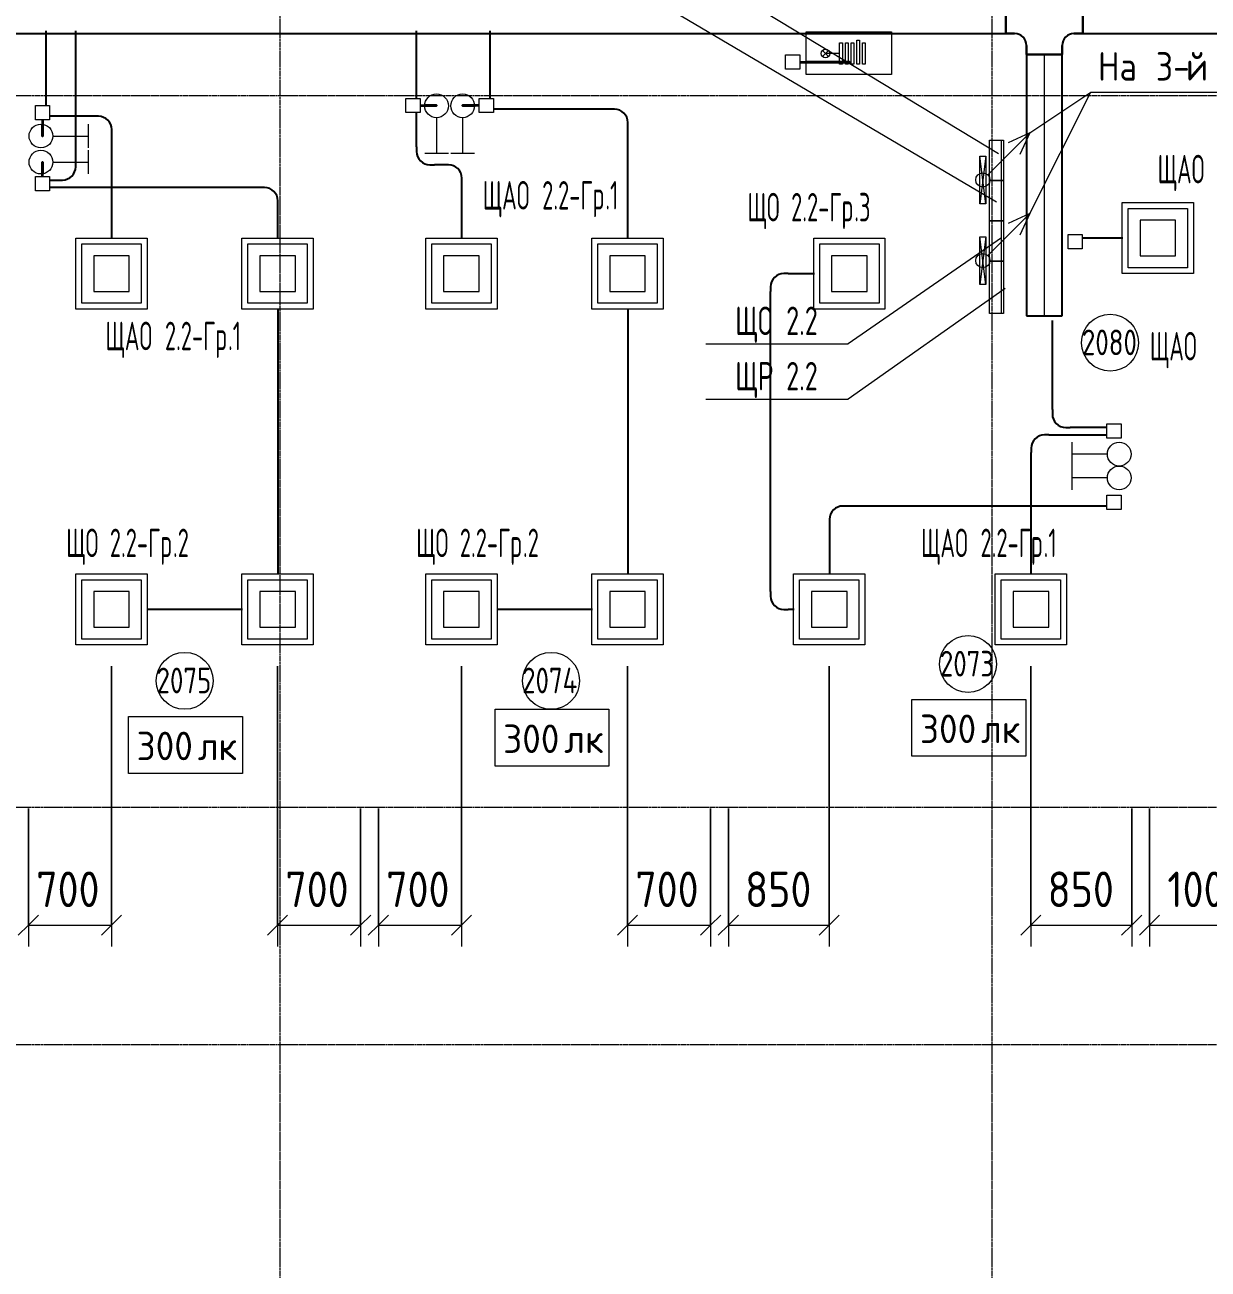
# Model space of a CAD drawing. Header units: millimetres. Extents: x -4730 to 98194, y -4296 to 93388.
# Drawn here: x 25350 to 35324, y 33109 to 43597 of the extents above; entities that cross this region are included whole.
import ezdxf

# ---------------------------------------------------------------- set-up
doc = ezdxf.new("R2010")
doc.units = ezdxf.units.MM
doc.linetypes.add('Линия сетки', pattern=[22.225, 12.7, -3.175, 3.175, -3.175])
for name, color, linetype, lineweight, true_color in [('Кабельные лотки', 5, 'Continuous', 25, 0x0000ff), ('Короба', 7, 'Continuous', 25, 0x008000), ('Соединительные детали кабельных лотков', 5, 'Continuous', 25, 0x0000ff), ('Соединительные детали коробов', 7, 'Continuous', 25, 0x008000), ('Типовые аннотации', 5, 'Continuous', 18, 0x0000ff), ('Уклон', 7, 'Continuous', 18, 0x007f00)]:
    doc.layers.add(name, color=color, linetype=linetype, lineweight=lineweight, true_color=true_color)
for name, color, linetype, lineweight in [('Марки помещений', 7, 'Continuous', 9), ('Марки силовых электроприборов', 7, 'Continuous', 9), ('Марки электрооборудования', 7, 'Continuous', 9), ('Осевая линия', 7, 'Continuous', 18), ('Оси', 7, 'Continuous', 9), ('Провода', 7, 'Continuous', 35), ('Размеры', 7, 'Continuous', 9), ('Размеры-120', 7, 'Continuous', 9), ('Текстовые примечания', 7, 'Continuous', 9), ('Тонкие линии', 7, 'Continuous', 9)]:
    doc.layers.add(name, color=color, linetype=linetype, lineweight=lineweight)
doc.styles.add('GOST Common', font='GOST_Common.ttf', dxfattribs={"width": 0.6, "height": 240})
doc.styles.add('GOST Common_1', font='GOST_Common.ttf', dxfattribs={"width": 0.7, "height": 240})
doc.styles.add('GOST Common_2', font='GOST_Common.ttf', dxfattribs={"height": 240})
doc.styles.add('GOST Common_3', font='GOST_Common.ttf', dxfattribs={"width": 0.9, "height": 300})
doc.styles.add('GOST Common_4', font='GOST_Common.ttf', dxfattribs={"width": 0.8, "height": 216})
doc.styles.add('GOST Common_5', font='GOST_Common.ttf', dxfattribs={"width": 0.9, "height": 240})
doc.dimstyles.new('ADSK_Проверочный', dxfattribs={"dimscale": 304.8, "dimtxt": 301.714499, "dimasz": 0.556693, "dimexe": 0.590551, "dimexo": 0.590551, "dimgap": 0.19685, "dimtad": 1, "dimdec": 3, "dimrnd": 0.001, "dimdsep": 46, "dimtxsty": 'GOST Common_3', "dimblk1": 'OBLIQUE', "dimblk2": 'OBLIQUE', "dimsah": 1, "dimcen": 0.09, "dimazin": 0, "dimtfac": 1, "dimtdec": 4, "dimtix": 1, "dimtmove": 0, "dimatfit": 3, "dimfxl": 1, "dimtvp": 1, "dimtolj": 1, "dimtzin": 0, "dimarcsym": 2})

# ---------------------------------------------------------------- blocks, each defined once
blk = doc.blocks.new('M_Горизонтальный тройник для канального - Радиус 100 мм-2474834-2-й этаж')
at = {"layer": 'Соединительные детали кабельных лотков'}
for p, q in [((325, 150), (-325, 150)), ((-325, 150), (-325, -150)), ((-325, -150), (-325, 150)), ((-325, 150), (325, 150)), ((-325, 150), (-325, 150)), ((325, -150), (325, 150)), ((325, 150), (325, -150)), ((325, 150), (325, 150)), ((-325, -150), (-250, -150)), ((-250, -150), (-325, -150)), ((-325, -150), (-325, -150)), ((250, -150), (325, -150)), ((325, -150), (250, -150)), ((325, -150), (325, -150)), ((-150, -250), (-150, -325)), ((-150, -325), (-150, -250)), ((150, -325), (150, -250)), ((150, -250), (150, -325)), ((-150, -325), (150, -325)), ((150, -325), (-150, -325)), ((-150, -325), (-150, -325)), ((150, -325), (150, -325))]:
    blk.add_line(p, q, dxfattribs=at)
for centre, start, end in [((-250, -250), 0, 90), ((-250, -250), 0, 90), ((250, -250), 90, 180), ((250, -250), 90, 180)]:
    blk.add_arc(centre, 100, start, end, dxfattribs=at)
blk = doc.blocks.new('M_Короб_ отвод - Плоский торец - ПВХ - Стандартная-2386742-2-й этаж')
at = {"layer": 'Соединительные детали коробов'}
for p, q in [((0, 111.95), (0, 150.05)), ((-150.05, 0), (-111.95, 0))]:
    blk.add_line(p, q, dxfattribs=at)
blk.add_arc((-111.95, 111.95), 111.95, 270, 0, dxfattribs=at)
blk = doc.blocks.new('DIMBLOCK126-2-й этаж')
at = {"layer": 'Размеры-120'}
for p, q in [((26080, 38192), (26080, 35828)), ((26080, 36008), (26080, 38192)), ((25380, 36990), (25380, 35828)), ((25380, 36008), (25380, 36990)), ((25380, 36008), (25465, 36092)), ((26080, 36008), (26165, 36092)), ((25380, 36008), (25295, 35923)), ((25380, 36008), (26080, 36008)), ((26080, 36008), (25995, 35923))]:
    blk.add_line(p, q, dxfattribs=at)
at = {"layer": 'Размеры-120', "color": 0, "insert": (25446, 36460), "char_height": 300, "width": 681.16, "attachment_point": 1, "line_spacing_factor": 1.022761, "style": 'GOST Common_3'}
blk.add_mtext('700', dxfattribs=at)
blk = doc.blocks.new('_Oblique')
at = {"color": 0, "linetype": 'ByBlock', "lineweight": -2}
blk.add_line((-0.5, -0.5), (0.5, 0.5), dxfattribs=at)
blk = doc.blocks.new('DIMBLOCK127-2-й этаж')
at = {"layer": 'Размеры-120'}
for p, q in [((27480, 38192), (27480, 35828)), ((27480, 36008), (27480, 38192)), ((28180, 36990), (28180, 35828)), ((28180, 36008), (28180, 36990)), ((27480, 36008), (27565, 36092)), ((28180, 36008), (28265, 36092)), ((27480, 36008), (27395, 35923)), ((27480, 36008), (28180, 36008)), ((28180, 36008), (28095, 35923))]:
    blk.add_line(p, q, dxfattribs=at)
at = {"layer": 'Размеры-120', "color": 0, "insert": (27546, 36460), "char_height": 300, "width": 681.16, "attachment_point": 1, "line_spacing_factor": 1.022761, "style": 'GOST Common_3'}
blk.add_mtext('700', dxfattribs=at)
blk = doc.blocks.new('DIMBLOCK128-2-й этаж')
at = {"layer": 'Размеры-120'}
for p, q in [((29030, 38192), (29030, 35828)), ((29030, 36008), (29030, 38192)), ((28330, 36990), (28330, 35828)), ((28330, 36008), (28330, 36990)), ((28330, 36008), (28415, 36092)), ((29030, 36008), (29115, 36092)), ((28330, 36008), (28245, 35923)), ((28330, 36008), (29030, 36008)), ((29030, 36008), (28945, 35923))]:
    blk.add_line(p, q, dxfattribs=at)
at = {"layer": 'Размеры-120', "color": 0, "insert": (28396, 36460), "char_height": 300, "width": 681.16, "attachment_point": 1, "line_spacing_factor": 1.022761, "style": 'GOST Common_3'}
blk.add_mtext('700', dxfattribs=at)
blk = doc.blocks.new('DIMBLOCK129-2-й этаж')
at = {"layer": 'Размеры-120'}
for p, q in [((30430, 38192), (30430, 35828)), ((30430, 36008), (30430, 38192)), ((31130, 36990), (31130, 35828)), ((31130, 36008), (31130, 36990)), ((30430, 36008), (30515, 36092)), ((31130, 36008), (31215, 36092)), ((30430, 36008), (30345, 35923)), ((30430, 36008), (31130, 36008)), ((31130, 36008), (31045, 35923))]:
    blk.add_line(p, q, dxfattribs=at)
at = {"layer": 'Размеры-120', "color": 0, "insert": (30496, 36460), "char_height": 300, "width": 681.16, "attachment_point": 1, "line_spacing_factor": 1.022761, "style": 'GOST Common_3'}
blk.add_mtext('700', dxfattribs=at)
blk = doc.blocks.new('DIMBLOCK130-2-й этаж')
at = {"layer": 'Размеры-120'}
for p, q in [((32130, 38192), (32130, 35828)), ((32130, 36008), (32130, 38192)), ((31280, 36990), (31280, 35828)), ((31280, 36008), (31280, 36990)), ((31280, 36008), (31365, 36092)), ((32130, 36008), (32215, 36092)), ((31280, 36008), (31195, 35923)), ((31280, 36008), (32130, 36008)), ((32130, 36008), (32045, 35923))]:
    blk.add_line(p, q, dxfattribs=at)
at = {"layer": 'Размеры-120', "color": 0, "insert": (31421, 36460), "char_height": 300, "width": 681.16, "attachment_point": 1, "line_spacing_factor": 1.022761, "style": 'GOST Common_3'}
blk.add_mtext('850', dxfattribs=at)
blk = doc.blocks.new('DIMBLOCK131-2-й этаж')
at = {"layer": 'Размеры-120'}
for p, q in [((33830, 38192), (33830, 35828)), ((33830, 36008), (33830, 38192)), ((34680, 36990), (34680, 35828)), ((34680, 36008), (34680, 36990)), ((33830, 36008), (33915, 36092)), ((34680, 36008), (34765, 36092)), ((33830, 36008), (33745, 35923)), ((33830, 36008), (34680, 36008)), ((34680, 36008), (34595, 35923))]:
    blk.add_line(p, q, dxfattribs=at)
at = {"layer": 'Размеры-120', "color": 0, "insert": (33971, 36460), "char_height": 300, "width": 681.16, "attachment_point": 1, "line_spacing_factor": 1.022761, "style": 'GOST Common_3'}
blk.add_mtext('850', dxfattribs=at)
blk = doc.blocks.new('DIMBLOCK132-2-й этаж')
at = {"layer": 'Размеры-120'}
for p, q in [((35830, 38192), (35830, 35828)), ((35830, 36008), (35830, 38192)), ((34830, 36990), (34830, 35828)), ((34830, 36008), (34830, 36990)), ((34830, 36008), (34915, 36092)), ((35830, 36008), (35915, 36092)), ((34830, 36008), (34745, 35923)), ((34830, 36008), (35830, 36008)), ((35830, 36008), (35745, 35923))]:
    blk.add_line(p, q, dxfattribs=at)
at = {"layer": 'Размеры-120', "color": 0, "insert": (34980, 36460), "char_height": 300, "width": 840.71, "attachment_point": 1, "line_spacing_factor": 1.022761, "style": 'GOST Common_3'}
blk.add_mtext('1000', dxfattribs=at)
blk = doc.blocks.new('ADSK_Марка_Помещение_1_ГОСТ21-501-2011 - Номер-85995-2-й этаж')
at = {"layer": 'Марки помещений'}
blk.add_circle((0, 0), 2, dxfattribs=at)
blk = doc.blocks.new('Морка помещения_освещённость_ - Морка помещения_освещённость_-1484368-2-й этаж')
at = {"layer": 'Марки помещений', "color": 190, "true_color": 0x8000ff}
for p, q in [((-4, 0), (-4, 4)), ((-4, 4), (4, 4)), ((4, 4), (4, 0)), ((4, 0), (-4, 0))]:
    blk.add_line(p, q, dxfattribs=at)
blk = doc.blocks.new('Марка электрооборудования с выноской - Марка электрооборудования с выноской-2902873-2-й этаж')
at = {"layer": 'Марки электрооборудования'}
blk.add_line((-5, 0), (5, 0), dxfattribs=at)

msp = doc.modelspace()

# ---------------------------------------------------------------- linework, layer by layer
at = {"layer": 'Кабельные лотки'}
for p, q in [((33617.9607, 43523.1437), (33617.9607, 43823.1437)), ((34267.9607, 43523.1437), (34267.9607, 43823.1437)), ((6870.0021, 43523.1437), (33617.9607, 43523.1437)), ((34267.9607, 43523.1437), (45130.7526, 43523.1437)), ((33792.9607, 43348.1437), (34092.9607, 43348.1437)), ((33792.9607, 43348.1437), (33792.9607, 41143.1437)), ((34092.9607, 41143.1437), (34092.9607, 43348.1437)), ((33792.9607, 41143.1437), (34092.9607, 41143.1437))]:
    msp.add_line(p, q, dxfattribs=at)
at = {"layer": 'Короба'}
for p, q in [((25529.946, 42917.4226), (25529.946, 43547.5588)), ((25778.446, 42438.9726), (25778.446, 43547.5588)), ((28652.2154, 42977.2857), (28652.2154, 43547.5588)), ((29272.2154, 42977.2857), (29272.2154, 43547.5588)), ((25932.214, 42825.9226), (25558.446, 42825.9226)), ((28652.2154, 42567.55), (28652.2154, 42857.2857)), ((30282.214, 42885.7857), (29300.7154, 42885.7857)), ((30432.264, 41797.5), (30432.264, 42735.7357)), ((26082.264, 41797.5), (26082.264, 42675.8726)), ((28882.214, 42417.5), (28802.2654, 42417.5)), ((25558.446, 42288.9226), (25628.396, 42288.9226)), ((29032.264, 41797.5), (29032.264, 42267.45)), ((27332.214, 42225.9226), (25558.446, 42225.9226)), ((27482.264, 41797.5), (27482.264, 42075.8726)), ((34604.764, 41800), (34263.0249, 41800)), ((31784.814, 41500), (32004.764, 41500)), ((31634.764, 38820.05), (31634.764, 41349.95)), ((27482.264, 41202.5), (27482.264, 38967.5)), ((30432.264, 41202.5), (30432.264, 38967.5)), ((34011.1374, 40354.198), (34011.1374, 41104.148)), ((34471.1374, 40204.148), (34161.1874, 40204.148)), ((33982.314, 40141.148), (34471.1374, 40141.148)), ((33832.264, 38967.5), (33832.264, 39991.098)), ((34471.1374, 39541.148), (32282.314, 39541.148)), ((32132.264, 39391.098), (32132.264, 38967.5)), ((27184.764, 38670), (26379.764, 38670)), ((30134.764, 38670), (29329.764, 38670)), ((31834.764, 38670), (31784.814, 38670))]:
    msp.add_line(p, q, dxfattribs=at)
at = {"layer": 'Марки электрооборудования'}
for p, q in [((33555.824, 42509.1704), (30132.6304, 44583.8331)), ((33539.0547, 42102.1502), (30132.6304, 44114.3042)), ((33582.7318, 41801.8701), (32288.7974, 40908.7369)), ((33613.5596, 41375.0539), (32288.7974, 40442.42))]:
    msp.add_line(p, q, dxfattribs=at)
at = {"layer": 'Осевая линия'}
msp.add_line((33942.9607, 43348.1437), (33942.9607, 41143.1437), dxfattribs=at)
at = {"layer": 'Оси', "linetype": 'Линия сетки'}
for p, q in [((27500, 93388.3703), (27500, -3096.3487)), ((33500, 93388.3703), (33500, -3096.3487)), ((98194.2682, 43000), (-3530.0173, 43000)), ((98194.2682, 37000), (-3530.0173, 37000)), ((98194.2682, 35000), (-3530.0173, 35000))]:
    msp.add_line(p, q, dxfattribs=at)
at = {"layer": 'Провода', "flags": 128}
for points in [[(31882.2552, 43283.2105), (32300, 43283.2123), (31934.9821, 43283.2123)], [(28680.7154, 42917.2863), (28820, 42917.2877), (28720.043, 42917.2877)], [(29180.7154, 42917.2863), (29040, 42917.2877), (29139.957, 42917.2877)], [(25498.4445, 42797.4226), (25498.4411, 42660), (25498.4411, 42759.1777)], [(25498.4444, 42317.4226), (25498.4411, 42440), (25498.4411, 42340.8223)]]:
    msp.add_lwpolyline(points, dxfattribs=at)
at = {"layer": 'Типовые аннотации', "color": 1, "true_color": 0xff0000}
for p, q in [((31934.9821, 43178.2548), (31934.9821, 43538.2548)), ((31934.9821, 43538.2548), (32654.9821, 43538.2548)), ((32654.9821, 43538.2548), (32654.9821, 43178.2548)), ((32217.8665, 43445.1529), (32241.8665, 43445.1529)), ((32217.8665, 43265.1529), (32217.8665, 43445.1529)), ((32241.8665, 43445.1529), (32241.8665, 43265.1529)), ((32265.8665, 43445.1529), (32289.8665, 43445.1529)), ((32265.8665, 43265.1529), (32265.8665, 43445.1529)), ((32289.8665, 43445.1529), (32289.8665, 43265.1529)), ((32313.8665, 43445.1529), (32337.8665, 43445.1529)), ((32313.8665, 43265.1529), (32313.8665, 43445.1529)), ((32337.8665, 43445.1529), (32337.8665, 43265.1529)), ((32361.8665, 43469.1529), (32385.8665, 43469.1529)), ((32361.8665, 43265.1529), (32361.8665, 43469.1529)), ((32385.8665, 43469.1529), (32385.8665, 43265.1529)), ((32409.8665, 43445.1529), (32433.8665, 43445.1529)), ((32409.8665, 43265.1529), (32409.8665, 43445.1529)), ((32433.8665, 43445.1529), (32433.8665, 43265.1529)), ((31762.2552, 43343.2103), (31882.2552, 43343.2103)), ((31762.2552, 43223.2103), (31762.2552, 43343.2103)), ((31882.2552, 43343.2103), (31882.2552, 43223.2103)), ((32072.4107, 43380.6088), (32097.8665, 43355.1529)), ((32097.8665, 43355.1529), (32072.4107, 43329.6971)), ((32123.3224, 43380.6088), (32097.8665, 43355.1529)), ((32217.8665, 43355.1529), (32097.8665, 43355.1529)), ((32097.8665, 43355.1529), (32123.3224, 43329.6971)), ((31882.2552, 43223.2103), (31762.2552, 43223.2103)), ((32241.8665, 43265.1529), (32217.8665, 43265.1529)), ((32289.8665, 43265.1529), (32265.8665, 43265.1529)), ((32337.8665, 43265.1529), (32313.8665, 43265.1529)), ((32385.8665, 43265.1529), (32361.8665, 43265.1529)), ((32433.8665, 43265.1529), (32409.8665, 43265.1529)), ((32654.9821, 43178.2548), (31934.9821, 43178.2548)), ((25438.446, 42917.4226), (25558.446, 42917.4226)), ((25438.446, 42797.4226), (25438.446, 42917.4226)), ((25558.446, 42917.4226), (25558.446, 42797.4226)), ((28560.7154, 42977.2857), (28680.7154, 42977.2857)), ((28560.7154, 42857.2857), (28560.7154, 42977.2857)), ((28680.7154, 42977.2857), (28680.7154, 42857.2857)), ((25558.446, 42797.4226), (25438.446, 42797.4226)), ((28680.7154, 42857.2857), (28560.7154, 42857.2857)), ((28820, 42814.3567), (28820, 42514.3567)), ((25885.6433, 42560), (25885.6433, 42760)), ((25585.6433, 42660), (25885.6433, 42660)), ((28720, 42514.3567), (28920, 42514.3567)), ((34600, 42100), (35200, 42100)), ((34600, 41500), (34600, 42100)), ((35200, 42100), (35200, 41500)), ((34650, 42050), (35150, 42050)), ((34650, 41550), (34650, 42050)), ((35150, 42050), (35150, 41550)), ((34750, 41950), (34750, 41650)), ((35050, 41950), (34750, 41950)), ((35050, 41650), (35050, 41950)), ((25780, 41800), (26380, 41800)), ((25780, 41200), (25780, 41800)), ((25830, 41750), (26330, 41750)), ((25830, 41250), (25830, 41750)), ((26330, 41750), (26330, 41250)), ((26380, 41800), (26380, 41200)), ((28730, 41800), (29330, 41800)), ((28730, 41200), (28730, 41800)), ((28780, 41750), (29280, 41750)), ((28780, 41250), (28780, 41750)), ((29280, 41750), (29280, 41250)), ((29330, 41800), (29330, 41200)), ((34143.0249, 41828.5), (34263.0249, 41828.5)), ((34143.0249, 41708.5), (34143.0249, 41828.5)), ((34263.0249, 41828.5), (34263.0249, 41708.5)), ((25930, 41650), (25930, 41350)), ((26230, 41650), (25930, 41650)), ((26230, 41350), (26230, 41650)), ((28880, 41650), (28880, 41350)), ((29180, 41650), (28880, 41650)), ((29180, 41350), (29180, 41650)), ((34263.0249, 41708.5), (34143.0249, 41708.5)), ((34750, 41650), (35050, 41650)), ((35150, 41550), (34650, 41550)), ((35200, 41500), (34600, 41500)), ((25930, 41350), (26230, 41350)), ((28880, 41350), (29180, 41350)), ((26330, 41250), (25830, 41250)), ((29280, 41250), (28780, 41250)), ((26380, 41200), (25780, 41200)), ((29330, 41200), (28730, 41200)), ((34471.1374, 40232.648), (34591.1374, 40232.648)), ((34471.1374, 40112.648), (34471.1374, 40232.648)), ((34591.1374, 40232.648), (34591.1374, 40112.648)), ((34174.3567, 40078.1907), (34174.3567, 39878.1907)), ((34591.1374, 40112.648), (34471.1374, 40112.648)), ((34474.3567, 39978.1907), (34174.3567, 39978.1907)), ((33530, 38970), (34130, 38970)), ((33530, 38370), (33530, 38970)), ((33580, 38920), (34080, 38920)), ((33580, 38420), (33580, 38920)), ((34080, 38920), (34080, 38420)), ((34130, 38970), (34130, 38370)), ((33680, 38820), (33680, 38520)), ((33980, 38820), (33680, 38820)), ((33980, 38520), (33980, 38820)), ((33680, 38520), (33980, 38520)), ((34080, 38420), (33580, 38420)), ((34130, 38370), (33530, 38370))]:
    msp.add_line(p, q, dxfattribs=at)
at = {"layer": 'Типовые аннотации', "color": 7}
for p, q in [((29180.7154, 42977.2857), (29300.7154, 42977.2857)), ((29180.7154, 42857.2857), (29180.7154, 42977.2857)), ((29300.7154, 42977.2857), (29300.7154, 42857.2857)), ((29300.7154, 42857.2857), (29180.7154, 42857.2857)), ((25438.446, 42317.4226), (25558.446, 42317.4226)), ((25438.446, 42197.4226), (25438.446, 42317.4226)), ((25558.446, 42317.4226), (25558.446, 42197.4226)), ((25558.446, 42197.4226), (25438.446, 42197.4226)), ((34471.1374, 39632.648), (34591.1374, 39632.648)), ((34471.1374, 39512.648), (34471.1374, 39632.648)), ((34591.1374, 39632.648), (34591.1374, 39512.648)), ((34591.1374, 39512.648), (34471.1374, 39512.648))]:
    msp.add_line(p, q, dxfattribs=at)
at = {"layer": 'Типовые аннотации'}
for p, q in [((29040, 42814.3567), (29040, 42514.3567)), ((33480, 42285), (33480, 42625)), ((33480, 42625), (33600, 42625)), ((33580, 42625), (33580, 42285)), ((33600, 42625), (33600, 42285)), ((25885.6433, 42340), (25885.6433, 42540)), ((28940, 42514.3567), (29140, 42514.3567)), ((25585.6433, 42440), (25885.6433, 42440)), ((33600, 42285), (33480, 42285)), ((33480, 41945), (33480, 42285)), ((33480, 42285), (33600, 42285)), ((33580, 42285), (33580, 41945)), ((33600, 42285), (33600, 41945)), ((33480, 41605), (33480, 41945)), ((33480, 41945), (33600, 41945)), ((33600, 41945), (33480, 41945)), ((33580, 41945), (33580, 41605)), ((33600, 41945), (33600, 41605)), ((27180, 41800), (27780, 41800)), ((27180, 41200), (27180, 41800)), ((27230, 41750), (27730, 41750)), ((27230, 41250), (27230, 41750)), ((27730, 41750), (27730, 41250)), ((27780, 41800), (27780, 41200)), ((30130, 41800), (30730, 41800)), ((30130, 41200), (30130, 41800)), ((30180, 41750), (30680, 41750)), ((30180, 41250), (30180, 41750)), ((30680, 41750), (30680, 41250)), ((30730, 41800), (30730, 41200)), ((32000, 41800), (32600, 41800)), ((32000, 41200), (32000, 41800)), ((32050, 41750), (32550, 41750)), ((32050, 41250), (32050, 41750)), ((32550, 41750), (32550, 41250)), ((32600, 41800), (32600, 41200)), ((27330, 41650), (27330, 41350)), ((27630, 41650), (27330, 41650)), ((27630, 41350), (27630, 41650)), ((30280, 41650), (30280, 41350)), ((30580, 41650), (30280, 41650)), ((30580, 41350), (30580, 41650)), ((32150, 41650), (32150, 41350)), ((32450, 41650), (32150, 41650)), ((32450, 41350), (32450, 41650)), ((33600, 41605), (33480, 41605)), ((33480, 41165), (33480, 41605)), ((33480, 41605), (33600, 41605)), ((33580, 41605), (33580, 41165)), ((33600, 41605), (33600, 41165)), ((27330, 41350), (27630, 41350)), ((30280, 41350), (30580, 41350)), ((32150, 41350), (32450, 41350)), ((27730, 41250), (27230, 41250)), ((30680, 41250), (30180, 41250)), ((32550, 41250), (32050, 41250)), ((27780, 41200), (27180, 41200)), ((30730, 41200), (30130, 41200)), ((32600, 41200), (32000, 41200)), ((33600, 41165), (33480, 41165)), ((34174.3567, 39878.1907), (34174.3567, 39678.1907)), ((34474.3567, 39778.1907), (34174.3567, 39778.1907)), ((25780, 38970), (26380, 38970)), ((25780, 38370), (25780, 38970)), ((25830, 38920), (26330, 38920)), ((25830, 38420), (25830, 38920)), ((26330, 38920), (26330, 38420)), ((26380, 38970), (26380, 38370)), ((27180, 38970), (27780, 38970)), ((27180, 38370), (27180, 38970)), ((27230, 38920), (27730, 38920)), ((27230, 38420), (27230, 38920)), ((27730, 38920), (27730, 38420)), ((27780, 38970), (27780, 38370)), ((28730, 38970), (29330, 38970)), ((28730, 38370), (28730, 38970)), ((28780, 38920), (29280, 38920)), ((28780, 38420), (28780, 38920)), ((29280, 38920), (29280, 38420)), ((29330, 38970), (29330, 38370)), ((30130, 38970), (30730, 38970)), ((30130, 38370), (30130, 38970)), ((30180, 38920), (30680, 38920)), ((30180, 38420), (30180, 38920)), ((30680, 38920), (30680, 38420)), ((30730, 38970), (30730, 38370)), ((31830, 38970), (32430, 38970)), ((31830, 38370), (31830, 38970)), ((31880, 38920), (32380, 38920)), ((31880, 38420), (31880, 38920)), ((32380, 38920), (32380, 38420)), ((32430, 38970), (32430, 38370)), ((25930, 38820), (25930, 38520)), ((26230, 38820), (25930, 38820)), ((26230, 38520), (26230, 38820)), ((27330, 38820), (27330, 38520)), ((27630, 38820), (27330, 38820)), ((27630, 38520), (27630, 38820)), ((28880, 38820), (28880, 38520)), ((29180, 38820), (28880, 38820)), ((29180, 38520), (29180, 38820)), ((30280, 38820), (30280, 38520)), ((30580, 38820), (30280, 38820)), ((30580, 38520), (30580, 38820)), ((31980, 38820), (31980, 38520)), ((32280, 38820), (31980, 38820)), ((32280, 38520), (32280, 38820)), ((25930, 38520), (26230, 38520)), ((27330, 38520), (27630, 38520)), ((28880, 38520), (29180, 38520)), ((30280, 38520), (30580, 38520)), ((31980, 38520), (32280, 38520)), ((26330, 38420), (25830, 38420)), ((27730, 38420), (27230, 38420)), ((29280, 38420), (28780, 38420)), ((30680, 38420), (30180, 38420)), ((32380, 38420), (31880, 38420)), ((26380, 38370), (25780, 38370)), ((27780, 38370), (27180, 38370)), ((29330, 38370), (28730, 38370)), ((30730, 38370), (30130, 38370)), ((32430, 38370), (31830, 38370))]:
    msp.add_line(p, q, dxfattribs=at)
at = {"layer": 'Типовые аннотации', "color": 1, "true_color": 0xff0000}
for centre, radius in [((32097.8665, 43355.1529), 36), ((28820, 42914.3567), 100), ((25485.6433, 42660), 100), ((34574.3567, 39978.1907), 100)]:
    msp.add_circle(centre, radius, dxfattribs=at)
at = {"layer": 'Типовые аннотации'}
for centre in [(29040, 42914.3567), (25485.6433, 42440), (34574.3567, 39778.1907)]:
    msp.add_circle(centre, 100, dxfattribs=at)
at = {"layer": 'Тонкие линии'}
for p, q in [((33820.4776, 42685.5957), (34335.2204, 43029.2751)), ((33820.4776, 42005.5957), (34335.2204, 43029.2751)), ((34335.2204, 43029.2751), (35965.0759, 43029.2751)), ((33466.9243, 42332.0423), (33820.4776, 42685.5957)), ((33820.4776, 42685.5957), (33639.2161, 42601.072)), ((33820.4776, 42685.5957), (33735.954, 42504.3341)), ((33466.9243, 41652.0423), (33820.4776, 42005.5957)), ((33820.4776, 42005.5957), (33639.2161, 41921.072)), ((33820.4776, 42005.5957), (33735.954, 41824.3341))]:
    msp.add_line(p, q, dxfattribs=at)
for centre in [(33424.4978, 42289.6159), (33424.4978, 41609.6159)]:
    msp.add_circle(centre, 60, dxfattribs=at)
at = {"layer": 'Уклон'}
for p, q in [((33449.4978, 42089.6159), (33399.4978, 42489.6159)), ((33449.4978, 42489.6159), (33399.4978, 42089.6159)), ((33399.4978, 42489.6159), (33449.4978, 42489.6159)), ((33399.4978, 42089.6159), (33399.4978, 42489.6159)), ((33449.4978, 42489.6159), (33449.4978, 42089.6159)), ((33449.4978, 42089.6159), (33399.4978, 42089.6159)), ((33449.4978, 41409.6159), (33399.4978, 41809.6159)), ((33449.4978, 41809.6159), (33399.4978, 41409.6159)), ((33399.4978, 41809.6159), (33449.4978, 41809.6159)), ((33399.4978, 41409.6159), (33399.4978, 41809.6159)), ((33449.4978, 41809.6159), (33449.4978, 41409.6159)), ((33449.4978, 41409.6159), (33399.4978, 41409.6159))]:
    msp.add_line(p, q, dxfattribs=at)

# ---------------------------------------------------------------- block references
at = {"layer": 'Марки помещений', "xscale": 120, "yscale": 120, "zscale": 120}
for p in [(34497.4812, 40917.4305), (33300.2369, 38208.9902), (26697.6118, 38067.5756), (29785.7122, 38067.5756)]:
    msp.add_blockref('ADSK_Марка_Помещение_1_ГОСТ21-501-2011 - Номер-85995-2-й этаж', p, dxfattribs=at)
at = {"layer": 'Марки помещений', "color": 190, "true_color": 0x8000ff, "xscale": 120, "yscale": 120, "zscale": 120}
for p in [(33306.079, 37431.3601), (26703.4539, 37286.7467), (29793.0763, 37347.5756)]:
    msp.add_blockref('Морка помещения_освещённость_ - Морка помещения_освещённость_-1484368-2-й этаж', p, dxfattribs=at)
at = {"layer": 'Марки электрооборудования', "xscale": 120, "yscale": 120, "zscale": 120}
for p in [(31688.7974, 40908.7369), (31688.7974, 40442.42)]:
    msp.add_blockref('Марка электрооборудования с выноской - Марка электрооборудования с выноской-2902873-2-й этаж', p, dxfattribs=at)
at = {"layer": 'Соединительные детали кабельных лотков'}
msp.add_blockref('M_Горизонтальный тройник для канального - Радиус 100 мм-2474834-2-й этаж', (33942.9607, 43673.1437), dxfattribs=at)
msp.add_blockref('M_Горизонтальный тройник для канального - Радиус 100 мм-2474834-2-й этаж', (33942.9607, 43673.1437), dxfattribs=at)
at = {"layer": 'Соединительные детали коробов'}
for p, rotation in [((26082.264, 42825.9226), 90), ((30432.264, 42885.7857), 90), ((28652.2154, 42417.5), 270), ((29032.264, 42417.5), 90), ((27482.264, 42225.9226), 90), ((31634.764, 41500), 180), ((34011.1374, 40204.148), 270), ((33832.264, 40141.148), 180), ((32132.264, 39541.148), 180), ((31634.764, 38670), 270)]:
    msp.add_blockref('M_Короб_ отвод - Плоский торец - ПВХ - Стандартная-2386742-2-й этаж', p, dxfattribs=dict(at, rotation=rotation))
msp.add_blockref('M_Короб_ отвод - Плоский торец - ПВХ - Стандартная-2386742-2-й этаж', (25778.446, 42288.9226), dxfattribs=at)

# ---------------------------------------------------------------- texts
at = {"layer": 'Марки помещений', "char_height": 216, "attachment_point": 1, "style": 'GOST Common_4'}
for s, insert, width in [('2080', (34260.5252, 41028.2177), 584.9112), ('2073', (33063.281, 38319.7774), 584.9112), ('2075', (26460.6559, 38178.3628), 584.9112), ('2074', (29542.0363, 38178.3628), 600.3036)]:
    msp.add_mtext(s, dxfattribs=dict(at, insert=insert, width=width))
at = {"layer": 'Марки помещений', "color": 190, "true_color": 0x8000ff, "char_height": 240, "attachment_point": 1, "style": 'GOST Common_2'}
for s, insert, width in [('300', (32894.1951, 37783.072), 625.31625), ('300', (29381.1924, 37699.2876), 625.31625), ('лк', (33410.1326, 37783.072), 413.67075), ('300', (26291.57, 37638.4586), 625.31625), ('лк', (26807.5075, 37638.4586), 413.67075), ('лк', (29897.1299, 37699.2876), 413.67075)]:
    msp.add_mtext(s, dxfattribs=dict(at, insert=insert, width=width))
at = {"layer": 'Марки силовых электроприборов', "char_height": 240, "attachment_point": 1, "style": 'GOST Common'}
for s, insert, width in [('ЩАО', (34897.7291, 42500.9769), 502.17705), ('ЩАО', (29208.9455, 42280.1824), 502.17705), (' 2.2-', (29623.283, 42280.1824), 496.4049), ('Гр', (30032.858, 42280.1824), 253.9746), ('.1', (30242.408, 42280.1824), 138.5316), ('ЩО', (31440.5653, 42180.1824), 340.55685), (' 2.2-', (31721.5528, 42180.1824), 496.4049), ('Гр', (32131.1278, 42180.1824), 253.9746), ('.3', (32340.6778, 42180.1824), 173.1645), ('ЩАО', (26028.8437, 41094.3878), 502.17705), (' 2.2-', (26443.1812, 41094.3878), 496.4049), ('Гр', (26852.7562, 41094.3878), 253.9746), ('.1', (27062.3062, 41094.3878), 138.5316), ('ЩАО', (34832.5291, 41007.7928), 502.17705), ('ЩО', (25698.0453, 39350.1824), 340.55685), (' 2.2-', (25979.0328, 39350.1824), 496.4049), ('Гр', (26388.6078, 39350.1824), 253.9746), ('.2', (26598.1578, 39350.1824), 178.93665), ('ЩО', (28648.0453, 39350.1824), 340.55685), (' 2.2-', (28929.0328, 39350.1824), 496.4049), ('Гр', (29338.6078, 39350.1824), 253.9746), ('.2', (29548.1578, 39350.1824), 178.93665), ('ЩАО', (32903.3876, 39350.1824), 502.17705), (' 2.2-', (33317.7251, 39350.1824), 496.4049), ('Гр', (33727.3001, 39350.1824), 253.9746), ('.1', (33936.8501, 39350.1824), 138.5316)]:
    msp.add_mtext(s, dxfattribs=dict(at, insert=insert, width=width))
at = {"layer": 'Марки электрооборудования', "char_height": 240, "attachment_point": 1, "style": 'GOST Common_1'}
for s, insert, width in [('ЩО', (31337.4772, 41221.9631), 397.316325), (' 2.2', (31665.2959, 41221.9631), 430.9872), ('ЩР', (31337.4772, 40755.6461), 397.316325), (' 2.2', (31665.2959, 40755.6461), 430.9872)]:
    msp.add_mtext(s, dxfattribs=dict(at, insert=insert, width=width))
at = {"layer": 'Текстовые примечания', "char_height": 240, "attachment_point": 1, "style": 'GOST Common_5'}
for s, insert, width in [('На', (34395.0028, 43366.9137), 432.91125), (' 3-', (34752.1903, 43366.9137), 467.54415), ('\\fGOST Common|b0|i0|c204|p34|;\\W.9;й', (35137.9528, 43366.9137), 190.48095), ('\\fGOST Common|b0|i0|c204|p34|;\\W.9; ', (35295.1153, 43366.9137), 95.240475)]:
    msp.add_mtext(s, dxfattribs=dict(at, insert=insert, width=width))

# ---------------------------------------------------------------- dimensions: what is measured, and where the dimension line sits
at = {"layer": 'Размеры'}
for base, p1, p2, override, picture, middle in [((26080, 36007.6169), (25380, 37170), (26080, 38372.5), {"dimpost": '<>', "dimfxl": 1391.404416}, 'DIMBLOCK126-2-й этаж', (25730, 36217.6169)), ((28180, 36007.6169), (27480, 38372.5), (28180, 37170), {"dimpost": '<>', "dimfxl": 1391.404416}, 'DIMBLOCK127-2-й этаж', (27830, 36217.6169)), ((29030, 36007.6169), (28330, 37170), (29030, 38372.5), {"dimpost": '<>', "dimfxl": 1391.404416}, 'DIMBLOCK128-2-й этаж', (28680, 36217.6169)), ((31130, 36007.6169), (30430, 38372.5), (31130, 37170), {"dimpost": '<>', "dimfxl": 1391.404416}, 'DIMBLOCK129-2-й этаж', (30780, 36217.6169)), ((32130, 36007.6169), (31280, 37170), (32130, 38372.5), {"dimpost": '<>', "dimfxl": 1472.584887}, 'DIMBLOCK130-2-й этаж', (31705, 36217.6169)), ((34680, 36007.6169), (33830, 38372.5), (34680, 37170), {"dimpost": '<>', "dimfxl": 1472.584887}, 'DIMBLOCK131-2-й этаж', (34255, 36217.6169)), ((35830, 36007.6169), (34830, 37170), (35830, 38372.5), {"dimpost": '<>', "dimfxl": 1563.971307}, 'DIMBLOCK132-2-й этаж', (35330, 36217.6169))]:
    dim = msp.add_linear_dim(base=base, p1=p1, p2=p2, dimstyle='ADSK_Проверочный', override=override, dxfattribs=at)
    dim.commit()
    dim.dimension.update_dxf_attribs({"geometry": picture, "text_midpoint": middle})

doc.saveas('drawing.dxf')
